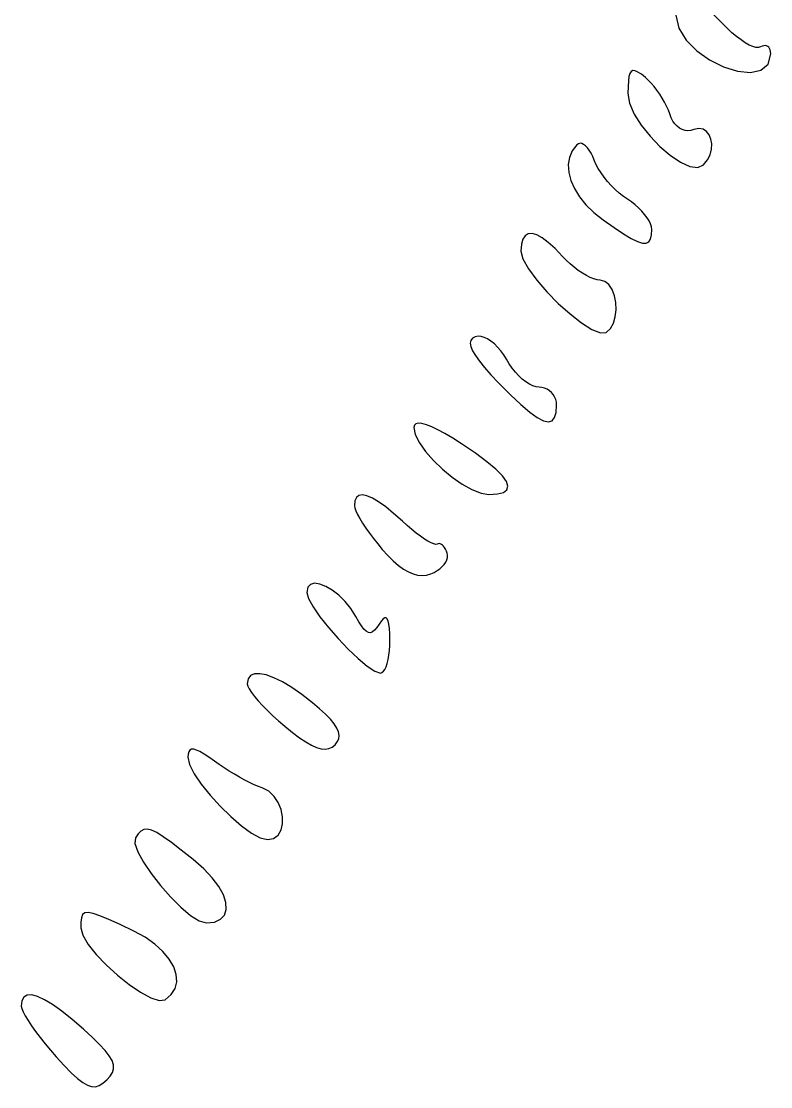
# Model space of a CAD drawing. Header units: millimetres. Extents: x 0 to 1242, y -2208 to 0.
# Drawn here: x 642 to 705, y -1743.8 to -1654.3 of the extents above; entities that cross this region are included whole.
import ezdxf

# ---------------------------------------------------------------- set-up
doc = ezdxf.new("R2010")
doc.units = ezdxf.units.MM
doc.layers.get('0').update_dxf_attribs({"linetype": 'CONTINUOUS'})

msp = doc.modelspace()

# ---------------------------------------------------------------- linework, layer by layer
for p, q in [((697.031, -1653.75), (697.27017, -1654.820694)), ((700.971, -1654.469), (700.1954, -1653.676695)), ((697.27017, -1654.820694), (697.88512, -1655.826912)), ((701.35725, -1654.861199), (700.971, -1654.469)), ((701.74596, -1655.220272), (701.35725, -1654.861199)), ((702.13047, -1655.542133), (701.74596, -1655.220272)), ((702.50412, -1655.822696), (702.13047, -1655.542133)), ((697.88512, -1655.826912), (698.78141, -1656.730458)), ((702.86025, -1656.057875), (702.50412, -1655.822696)), ((703.1922, -1656.243584), (702.86025, -1656.057875)), ((703.49331, -1656.375737), (703.1922, -1656.243584)), ((703.75692, -1656.450248), (703.49331, -1656.375737)), ((703.97637, -1656.463031), (703.75692, -1656.450248)), ((704.145, -1656.41), (703.97637, -1656.463031)), ((704.28315, -1656.339093), (704.145, -1656.41)), ((704.4144, -1656.299584), (704.28315, -1656.339093)), ((704.53695, -1656.290291), (704.4144, -1656.299584)), ((704.649, -1656.310032), (704.53695, -1656.290291)), ((704.74875, -1656.357625), (704.649, -1656.310032)), ((704.8344, -1656.431888), (704.74875, -1656.357625)), ((704.90415, -1656.531639), (704.8344, -1656.431888)), ((704.9562, -1656.655696), (704.90415, -1656.531639)), ((698.78141, -1656.730458), (699.8646, -1657.493136)), ((699.8646, -1657.493136), (701.04025, -1658.07675)), ((704.77865, -1657.856646), (705, -1656.972)), ((704.98875, -1656.802877), (704.9562, -1656.655696)), ((705, -1656.972), (704.98875, -1656.802877)), ((693.420984, -1658.391136), (693.274125, -1658.462125)), ((693.608727, -1658.410243), (693.420984, -1658.391136)), ((693.841728, -1658.515432), (693.608727, -1658.410243)), ((701.04025, -1658.07675), (702.21392, -1658.443104)), ((703.29117, -1658.554002), (704.17756, -1658.371248)), ((704.17756, -1658.371248), (704.77865, -1657.856646)), ((693.035112, -1659.255808), (693.008049, -1659.727321)), ((693.085563, -1658.890447), (693.035112, -1659.255808)), ((693.163776, -1658.627224), (693.085563, -1658.890447)), ((693.274125, -1658.462125), (693.163776, -1658.627224)), ((694.124361, -1658.702689), (693.841728, -1658.515432)), ((694.461, -1658.968), (694.124361, -1658.702689)), ((694.705052, -1659.188475), (694.461, -1658.968)), ((694.951936, -1659.4454), (694.705052, -1659.188475)), ((702.21392, -1658.443104), (703.29117, -1658.554002)), ((693.008049, -1659.727321), (693, -1660.309)), ((695.197344, -1659.732325), (694.951936, -1659.4454)), ((695.436968, -1660.0428), (695.197344, -1659.732325)), ((695.6665, -1660.370375), (695.436968, -1660.0428)), ((693, -1660.309), (693.142362, -1661.13863)), ((693, -1660.309), (693, -1660.309)), ((695.881632, -1660.7086), (695.6665, -1660.370375)), ((696.078056, -1661.051025), (695.881632, -1660.7086)), ((696.251464, -1661.3912), (696.078056, -1661.051025)), ((693.142362, -1661.13863), (693.534456, -1662.04896)), ((696.397548, -1661.722675), (696.251464, -1661.3912)), ((696.512, -1662.039), (696.397548, -1661.722675)), ((693.534456, -1662.04896), (694.123794, -1662.99055)), ((696.631327, -1662.353665), (696.512, -1662.039)), ((696.776376, -1662.63176), (696.631327, -1662.353665)), ((696.944549, -1662.871635), (696.776376, -1662.63176)), ((697.133248, -1663.07164), (696.944549, -1662.871635)), ((694.123794, -1662.99055), (694.857888, -1663.91396)), ((697.339875, -1663.230125), (697.133248, -1663.07164)), ((697.561832, -1663.34544), (697.339875, -1663.230125)), ((697.796521, -1663.415935), (697.561832, -1663.34544)), ((698.041344, -1663.43996), (697.796521, -1663.415935)), ((698.293703, -1663.415865), (698.041344, -1663.43996)), ((698.551, -1663.342), (698.293703, -1663.415865)), ((698.959512, -1663.255916), (698.551, -1663.342)), ((699.312056, -1663.315968), (698.959512, -1663.255916)), ((699.602344, -1663.499212), (699.312056, -1663.315968)), ((699.824088, -1663.782704), (699.602344, -1663.499212)), ((699.971, -1664.1435), (699.824088, -1663.782704)), ((688.711, -1664.622), (688.323124, -1665.12052)), ((688.835952, -1664.533467), (688.711, -1664.622)), ((688.711, -1664.622), (688.711, -1664.622)), ((688.973576, -1664.500656), (688.835952, -1664.533467)), ((689.120824, -1664.520849), (688.973576, -1664.500656)), ((689.274648, -1664.591328), (689.120824, -1664.520849)), ((689.432, -1664.709375), (689.274648, -1664.591328)), ((694.857888, -1663.91396), (695.68425, -1664.76975)), ((700.036792, -1664.558656), (699.971, -1664.1435)), ((700.015176, -1665.005228), (700.036792, -1664.558656)), ((688.323124, -1665.12052), (688.081792, -1665.68192)), ((689.589832, -1664.872272), (689.432, -1664.709375)), ((689.745096, -1665.077301), (689.589832, -1664.872272)), ((689.894744, -1665.321744), (689.745096, -1665.077301)), ((690.035728, -1665.602883), (689.894744, -1665.321744)), ((695.68425, -1664.76975), (696.550392, -1665.50848)), ((696.550392, -1665.50848), (697.403826, -1666.08071)), ((699.684568, -1665.900844), (699.899864, -1665.460272)), ((699.899864, -1665.460272), (700.015176, -1665.005228)), ((688.081792, -1665.68192), (687.982648, -1666.29366)), ((687.982648, -1666.29366), (688.021336, -1666.9432)), ((690.165, -1665.918), (690.035728, -1665.602883)), ((690.312104, -1666.259298), (690.165, -1665.918)), ((690.504112, -1666.616184), (690.312104, -1666.259298)), ((697.403826, -1666.08071), (698.192064, -1666.437)), ((698.192064, -1666.437), (698.862618, -1666.52791)), ((698.862618, -1666.52791), (699.363, -1666.304)), ((699.363, -1666.304), (699.684568, -1665.900844)), ((688.021336, -1666.9432), (688.1935, -1667.618)), ((690.735168, -1666.981746), (690.504112, -1666.616184)), ((690.999416, -1667.349072), (690.735168, -1666.981746)), ((691.291, -1667.71125), (690.999416, -1667.349072)), ((688.1935, -1667.618), (688.494784, -1668.30552)), ((691.604064, -1668.061368), (691.291, -1667.71125)), ((691.932752, -1668.392514), (691.604064, -1668.061368)), ((688.494784, -1668.30552), (688.920832, -1668.99322)), ((688.920832, -1668.99322), (689.467288, -1669.66856)), ((692.271208, -1668.697776), (691.932752, -1668.392514)), ((692.613576, -1668.970242), (692.271208, -1668.697776)), ((692.954, -1669.203), (692.613576, -1668.970242)), ((689.467288, -1669.66856), (690.129796, -1670.319)), ((693.284663, -1669.426182), (692.954, -1669.203)), ((693.598784, -1669.670376), (693.284663, -1669.426182)), ((693.892061, -1669.930254), (693.598784, -1669.670376)), ((694.160192, -1670.200488), (693.892061, -1669.930254)), ((690.129796, -1670.319), (690.904, -1670.932)), ((690.904, -1670.932), (691.837355, -1671.5844)), ((694.398875, -1670.47575), (694.160192, -1670.200488)), ((694.603808, -1670.750712), (694.398875, -1670.47575)), ((694.770689, -1671.020046), (694.603808, -1670.750712)), ((691.837355, -1671.5844), (692.62368, -1672.10372)), ((694.895216, -1671.278424), (694.770689, -1671.020046)), ((694.973087, -1671.520518), (694.895216, -1671.278424)), ((695, -1671.741), (694.973087, -1671.520518)), ((694.976275, -1672.20424), (695, -1671.741)), ((684.15568, -1672.557216), (684.03941, -1672.988067)), ((684.34587, -1672.263069), (684.15568, -1672.557216)), ((684.60704, -1672.105248), (684.34587, -1672.263069)), ((684.93625, -1672.083375), (684.60704, -1672.105248)), ((685.33056, -1672.197072), (684.93625, -1672.083375)), ((685.78703, -1672.445961), (685.33056, -1672.197072)), ((686.30272, -1672.829664), (685.78703, -1672.445961)), ((692.62368, -1672.10372), (693.274465, -1672.49224)), ((693.274465, -1672.49224), (693.8012, -1672.75224)), ((693.8012, -1672.75224), (694.215375, -1672.886)), ((694.752005, -1672.78392), (694.89744, -1672.55264)), ((694.89744, -1672.55264), (694.976275, -1672.20424)), ((684.03941, -1672.988067), (684, -1673.556)), ((684, -1673.556), (684.168847, -1674.219451)), ((684, -1673.556), (684, -1673.556)), ((686.87469, -1673.347803), (686.30272, -1672.829664)), ((687.5, -1674), (686.87469, -1673.347803)), ((694.215375, -1672.886), (694.52848, -1672.8958)), ((694.52848, -1672.8958), (694.752005, -1672.78392)), ((684.168847, -1674.219451), (684.632216, -1675.052048)), ((687.810145, -1674.3233), (687.5, -1674)), ((688.13916, -1674.6304), (687.810145, -1674.3233)), ((684.632216, -1675.052048), (685.325349, -1675.992057)), ((688.480415, -1674.9171), (688.13916, -1674.6304)), ((688.82728, -1675.1792), (688.480415, -1674.9171)), ((689.173125, -1675.4125), (688.82728, -1675.1792)), ((689.51132, -1675.6128), (689.173125, -1675.4125)), ((685.325349, -1675.992057), (686.183488, -1676.977744)), ((689.835235, -1675.7759), (689.51132, -1675.6128)), ((690.13824, -1675.8976), (689.835235, -1675.7759)), ((690.413705, -1675.9737), (690.13824, -1675.8976)), ((690.655, -1676), (690.413705, -1675.9737)), ((691.059922, -1676.100379), (690.655, -1676)), ((691.398136, -1676.376432), (691.059922, -1676.100379)), ((686.183488, -1676.977744), (687.141875, -1677.947375)), ((691.665214, -1676.790533), (691.398136, -1676.376432)), ((691.856728, -1677.305056), (691.665214, -1676.790533)), ((687.141875, -1677.947375), (688.135752, -1678.839216)), ((691.96825, -1677.882375), (691.856728, -1677.305056)), ((691.995352, -1678.484864), (691.96825, -1677.882375)), ((688.135752, -1678.839216), (689.100361, -1679.591533)), ((691.933606, -1679.074897), (691.995352, -1678.484864)), ((689.100361, -1679.591533), (689.970944, -1680.142592)), ((691.525858, -1680.067091), (691.778584, -1679.614848)), ((691.778584, -1679.614848), (691.933606, -1679.074897)), ((680.163, -1680.757), (679.92983, -1680.880546)), ((680.395902, -1680.712421), (680.163, -1680.757)), ((680.163, -1680.757), (680.163, -1680.757)), ((680.649936, -1680.730248), (680.395902, -1680.712421)), ((680.919594, -1680.806527), (680.649936, -1680.730248)), ((681.199368, -1680.937304), (680.919594, -1680.806527)), ((689.970944, -1680.142592), (690.682743, -1680.430659)), ((690.682743, -1680.430659), (691.171, -1680.394)), ((691.171, -1680.394), (691.525858, -1680.067091)), ((679.789, -1681.056928), (679.74153, -1681.288162)), ((679.74153, -1681.288162), (679.78844, -1681.576264)), ((679.78844, -1681.576264), (679.93075, -1681.92325)), ((679.92983, -1680.880546), (679.789, -1681.056928)), ((681.48375, -1681.118625), (681.199368, -1680.937304)), ((681.767232, -1681.346536), (681.48375, -1681.118625)), ((682.044306, -1681.617083), (681.767232, -1681.346536)), ((682.309464, -1681.926312), (682.044306, -1681.617083)), ((679.93075, -1681.92325), (680.16948, -1682.331136)), ((680.16948, -1682.331136), (680.50565, -1682.801938)), ((682.557198, -1682.270269), (682.309464, -1681.926312)), ((682.782, -1682.645), (682.557198, -1682.270269)), ((680.50565, -1682.801938), (680.94028, -1683.337672)), ((680.94028, -1683.337672), (681.47439, -1683.940354)), ((683.008526, -1683.025625), (682.782, -1682.645)), ((683.261248, -1683.3872), (683.008526, -1683.025625)), ((683.534382, -1683.724775), (683.261248, -1683.3872)), ((681.47439, -1683.940354), (682.109, -1684.612)), ((683.822144, -1684.0334), (683.534382, -1683.724775)), ((684.11875, -1684.308125), (683.822144, -1684.0334)), ((684.418416, -1684.544), (684.11875, -1684.308125)), ((682.109, -1684.612), (683.116131, -1685.625443)), ((684.715358, -1684.736075), (684.418416, -1684.544)), ((685.003792, -1684.8794), (684.715358, -1684.736075)), ((685.277934, -1684.969025), (685.003792, -1684.8794)), ((685.532, -1685), (685.277934, -1684.969025)), ((685.769205, -1685.019725), (685.532, -1685)), ((685.99456, -1685.0768), (685.769205, -1685.019725)), ((686.204975, -1685.168075), (685.99456, -1685.0768)), ((686.39736, -1685.2904), (686.204975, -1685.168075)), ((683.116131, -1685.625443), (683.992768, -1686.449664)), ((686.568625, -1685.440625), (686.39736, -1685.2904)), ((686.71568, -1685.6156), (686.568625, -1685.440625)), ((686.835435, -1685.812175), (686.71568, -1685.6156)), ((686.9248, -1686.0272), (686.835435, -1685.812175)), ((686.980685, -1686.257525), (686.9248, -1686.0272)), ((683.992768, -1686.449664), (684.744677, -1687.086901)), ((686.959739, -1687.108987), (687, -1686.5)), ((687, -1686.5), (686.980685, -1686.257525)), ((684.744677, -1687.086901), (685.377624, -1687.539392)), ((685.377624, -1687.539392), (685.897375, -1687.809375)), ((685.897375, -1687.809375), (686.309696, -1687.899088)), ((686.309696, -1687.899088), (686.620353, -1687.810769)), ((686.620353, -1687.810769), (686.835112, -1687.546656)), ((686.835112, -1687.546656), (686.959739, -1687.108987)), ((675.044041, -1688.183689), (675, -1688.384)), ((675, -1688.384), (675.122441, -1688.976461)), ((675, -1688.384), (675, -1688.384)), ((675.174368, -1688.060352), (675.044041, -1688.183689)), ((675.388287, -1688.013083), (675.174368, -1688.060352)), ((675.683104, -1688.040976), (675.388287, -1688.013083)), ((676.056125, -1688.143125), (675.683104, -1688.040976)), ((676.504656, -1688.318624), (676.056125, -1688.143125)), ((677.026003, -1688.566567), (676.504656, -1688.318624)), ((677.617472, -1688.886048), (677.026003, -1688.566567)), ((675.122441, -1688.976461), (675.463408, -1689.655808)), ((675.463408, -1689.655808), (675.983367, -1690.386887)), ((678.276369, -1689.276161), (677.617472, -1688.886048)), ((679, -1689.736), (678.276369, -1689.276161)), ((680.174114, -1690.533119), (679, -1689.736)), ((675.983367, -1690.386887), (676.642784, -1691.134544)), ((681.140112, -1691.250432), (680.174114, -1690.533119)), ((676.642784, -1691.134544), (677.402125, -1691.863625)), ((681.897478, -1691.886973), (681.140112, -1691.250432)), ((677.402125, -1691.863625), (678.221856, -1692.538976)), ((682.445696, -1692.441776), (681.897478, -1691.886973)), ((682.78425, -1692.913875), (682.445696, -1692.441776)), ((678.221856, -1692.538976), (679.062443, -1693.125443)), ((679.062443, -1693.125443), (679.884352, -1693.587872)), ((682.912624, -1693.302304), (682.78425, -1692.913875)), ((682.830302, -1693.606097), (682.912624, -1693.302304)), ((670.388557, -1694.089324), (670.174288, -1694.253456)), ((670.684384, -1694.044928), (670.388557, -1694.089324)), ((671.059375, -1694.1195), (670.684384, -1694.044928)), ((671.511136, -1694.312272), (671.059375, -1694.1195)), ((679.884352, -1693.587872), (680.648049, -1693.891109)), ((680.648049, -1693.891109), (681.314, -1694)), ((681.314, -1694), (682.031506, -1693.955911)), ((682.031506, -1693.955911), (682.536768, -1693.824288)), ((682.536768, -1693.824288), (682.830302, -1693.606097)), ((670.043971, -1694.538092), (670, -1694.944)), ((670, -1694.944), (670.0308, -1695.132618)), ((670, -1694.944), (670, -1694.944)), ((670.174288, -1694.253456), (670.043971, -1694.538092)), ((672.037273, -1694.622476), (671.511136, -1694.312272)), ((672.635392, -1695.049344), (672.037273, -1694.622476)), ((673.303099, -1695.592108), (672.635392, -1695.049344)), ((670.0308, -1695.132618), (670.11992, -1695.381344)), ((670.11992, -1695.381344), (670.26244, -1695.682486)), ((670.26244, -1695.682486), (670.45344, -1696.028352)), ((674.038, -1696.25), (673.303099, -1695.592108)), ((670.45344, -1696.028352), (670.688, -1696.41125)), ((670.688, -1696.41125), (670.9612, -1696.823488)), ((670.9612, -1696.823488), (671.26812, -1697.257374)), ((674.434871, -1696.609324), (674.038, -1696.25)), ((674.824608, -1696.942392), (674.434871, -1696.609324)), ((671.26812, -1697.257374), (671.60384, -1697.705216)), ((671.60384, -1697.705216), (671.96344, -1698.159322)), ((675.201097, -1697.245148), (674.824608, -1696.942392)), ((675.558224, -1697.513536), (675.201097, -1697.245148)), ((675.889875, -1697.7435), (675.558224, -1697.513536)), ((676.189936, -1697.930984), (675.889875, -1697.7435)), ((671.96344, -1698.159322), (672.342, -1698.612)), ((672.342, -1698.612), (672.813697, -1699.134588)), ((676.452293, -1698.071932), (676.189936, -1697.930984)), ((676.670832, -1698.162288), (676.452293, -1698.071932)), ((676.839439, -1698.197996), (676.670832, -1698.162288)), ((676.952, -1698.175), (676.839439, -1698.197996)), ((677.037231, -1698.136545), (676.952, -1698.175)), ((677.127328, -1698.12752), (677.037231, -1698.136545)), ((677.220497, -1698.146335), (677.127328, -1698.12752)), ((677.314944, -1698.1914), (677.220497, -1698.146335)), ((677.408875, -1698.261125), (677.314944, -1698.1914)), ((677.500496, -1698.35392), (677.408875, -1698.261125)), ((677.588013, -1698.468195), (677.500496, -1698.35392)), ((677.669632, -1698.60236), (677.588013, -1698.468195)), ((677.743559, -1698.754825), (677.669632, -1698.60236)), ((672.813697, -1699.134588), (673.267856, -1699.584984)), ((673.267856, -1699.584984), (673.705779, -1699.963836)), ((677.682256, -1699.687152), (677.777238, -1699.491756)), ((677.808, -1698.924), (677.743559, -1698.754825)), ((677.777238, -1699.491756), (677.831792, -1699.296984)), ((677.843014, -1699.106508), (677.808, -1698.924)), ((677.831792, -1699.296984), (677.843014, -1699.106508)), ((673.705779, -1699.963836), (674.128768, -1700.271792)), ((674.128768, -1700.271792), (674.538125, -1700.5095)), ((676.702566, -1700.544972), (676.956128, -1700.401536)), ((676.956128, -1700.401536), (677.183782, -1700.240364)), ((677.183782, -1700.240364), (677.382624, -1700.065128)), ((677.382624, -1700.065128), (677.54975, -1699.8795)), ((677.54975, -1699.8795), (677.682256, -1699.687152)), ((674.538125, -1700.5095), (674.935152, -1700.677608)), ((674.935152, -1700.677608), (675.321151, -1700.776764)), ((675.321151, -1700.776764), (675.697424, -1700.807616)), ((675.697424, -1700.807616), (676.065273, -1700.770812)), ((676.065273, -1700.770812), (676.426, -1700.667)), ((676.426, -1700.667), (676.702566, -1700.544972)), ((666.082111, -1701.802831), (666, -1702.227)), ((666, -1702.227), (666.140269, -1702.741292)), ((666, -1702.227), (666, -1702.227)), ((666.310328, -1701.553448), (666.082111, -1701.802831)), ((666.657477, -1701.465537), (666.310328, -1701.553448)), ((667.096384, -1701.525784), (666.657477, -1701.465537)), ((667.599875, -1701.720875), (667.096384, -1701.525784)), ((668.140776, -1702.037496), (667.599875, -1701.720875)), ((668.691913, -1702.462333), (668.140776, -1702.037496)), ((666.140269, -1702.741292), (666.526232, -1703.444416)), ((669.226112, -1702.982072), (668.691913, -1702.462333)), ((669.716199, -1703.583399), (669.226112, -1702.982072)), ((666.526232, -1703.444416), (667.105623, -1704.279144)), ((670.135, -1704.253), (669.716199, -1703.583399)), ((667.105623, -1704.279144), (667.826176, -1705.188248)), ((670.381901, -1704.69519), (670.135, -1704.253)), ((670.604448, -1705.049), (670.381901, -1704.69519)), ((672.092, -1704.885), (671.889109, -1705.18207)), ((672.269068, -1704.629568), (672.092, -1704.885)), ((672.424584, -1704.458064), (672.269068, -1704.629568)), ((672.559316, -1704.371676), (672.424584, -1704.458064)), ((672.674032, -1704.371592), (672.559316, -1704.371676)), ((672.7695, -1704.459), (672.674032, -1704.371592)), ((672.846488, -1704.635088), (672.7695, -1704.459)), ((672.905764, -1704.901044), (672.846488, -1704.635088)), ((672.948096, -1705.258056), (672.905764, -1704.901044)), ((667.826176, -1705.188248), (668.635625, -1706.1145)), ((670.807507, -1705.31599), (670.604448, -1705.049)), ((670.995944, -1705.49772), (670.807507, -1705.31599)), ((671.174625, -1705.59575), (670.995944, -1705.49772)), ((671.348416, -1705.61164), (671.174625, -1705.59575)), ((671.522183, -1705.54695), (671.348416, -1705.61164)), ((671.700792, -1705.40324), (671.522183, -1705.54695)), ((671.889109, -1705.18207), (671.700792, -1705.40324)), ((672.974252, -1705.707312), (672.948096, -1705.258056)), ((672.985, -1706.25), (672.974252, -1705.707312)), ((668.635625, -1706.1145), (669.481704, -1707.000672)), ((672.947992, -1707.116992), (672.976669, -1706.694659)), ((672.976669, -1706.694659), (672.985, -1706.25)), ((669.481704, -1707.000672), (670.312147, -1707.789536)), ((672.836296, -1707.871616), (672.900643, -1707.511233)), ((672.900643, -1707.511233), (672.947992, -1707.116992)), ((670.312147, -1707.789536), (671.074688, -1708.423864)), ((671.074688, -1708.423864), (671.717061, -1708.846428)), ((672.558007, -1708.691957), (672.663304, -1708.467744)), ((672.663304, -1708.467744), (672.756625, -1708.192375)), ((672.756625, -1708.192375), (672.836296, -1707.871616)), ((661.27596, -1709.218544), (661.070765, -1709.496903)), ((661.604935, -1709.072821), (661.27596, -1709.218544)), ((662.04704, -1709.056632), (661.604935, -1709.072821)), ((662.591625, -1709.166875), (662.04704, -1709.056632)), ((663.22804, -1709.400448), (662.591625, -1709.166875)), ((663.945635, -1709.754249), (663.22804, -1709.400448)), ((671.717061, -1708.846428), (672.187, -1709)), ((672.187, -1709), (672.318181, -1708.963851)), ((672.318181, -1708.963851), (672.442408, -1708.859248)), ((672.442408, -1708.859248), (672.558007, -1708.691957)), ((661.070765, -1709.496903), (661, -1709.911)), ((661, -1709.911), (661.041349, -1710.093053)), ((661, -1709.911), (661, -1709.911)), ((661.041349, -1710.093053), (661.160992, -1710.333624)), ((661.160992, -1710.333624), (661.352323, -1710.625231)), ((664.73376, -1710.225176), (663.945635, -1709.754249)), ((665.581765, -1710.810127), (664.73376, -1710.225176)), ((661.352323, -1710.625231), (661.608736, -1710.960392)), ((661.608736, -1710.960392), (661.923625, -1711.331625)), ((666.479, -1711.506), (665.581765, -1710.810127)), ((661.923625, -1711.331625), (662.290384, -1711.731448)), ((662.290384, -1711.731448), (662.702407, -1712.152379)), ((667.074111, -1712.009237), (666.479, -1711.506)), ((667.574248, -1712.469976), (667.074111, -1712.009237)), ((662.702407, -1712.152379), (663.153088, -1712.586936)), ((663.153088, -1712.586936), (663.635821, -1713.027637)), ((663.635821, -1713.027637), (664.144, -1713.467)), ((667.981217, -1712.891559), (667.574248, -1712.469976)), ((668.296824, -1713.277328), (667.981217, -1712.891559)), ((664.144, -1713.467), (664.790748, -1713.994196)), ((668.522875, -1713.630625), (668.296824, -1713.277328)), ((668.661176, -1713.954792), (668.522875, -1713.630625)), ((664.790748, -1713.994196), (665.377064, -1714.434968)), ((665.377064, -1714.434968), (665.906956, -1714.790792)), ((665.906956, -1714.790792), (666.384432, -1715.063144)), ((668.373, -1715.027), (668.567639, -1714.785933)), ((668.567639, -1714.785933), (668.681752, -1714.529104)), ((668.713533, -1714.253171), (668.661176, -1713.954792)), ((668.681752, -1714.529104), (668.713533, -1714.253171)), ((656.071952, -1715.609656), (656.017424, -1715.808877)), ((656.166968, -1715.475859), (656.071952, -1715.609656)), ((656.305856, -1715.408008), (656.166968, -1715.475859)), ((656.492, -1715.406625), (656.305856, -1715.408008)), ((656.728784, -1715.472232), (656.492, -1715.406625)), ((657.019592, -1715.605351), (656.728784, -1715.472232)), ((657.367808, -1715.806504), (657.019592, -1715.605351)), ((666.384432, -1715.063144), (666.8135, -1715.2535)), ((666.8135, -1715.2535), (667.198168, -1715.363336)), ((667.198168, -1715.363336), (667.542444, -1715.394128)), ((667.542444, -1715.394128), (667.850336, -1715.347352)), ((667.850336, -1715.347352), (668.125852, -1715.224484)), ((668.125852, -1715.224484), (668.373, -1715.027)), ((656.017424, -1715.808877), (656, -1716.073)), ((656, -1716.073), (656.141957, -1716.689047)), ((656, -1716.073), (656, -1716.073)), ((657.776816, -1716.076213), (657.367808, -1715.806504)), ((658.25, -1716.415), (657.776816, -1716.076213)), ((658.636617, -1716.690694), (658.25, -1716.415)), ((656.141957, -1716.689047), (656.534456, -1717.460416)), ((656.534456, -1717.460416), (657.127439, -1718.335249)), ((659.048656, -1716.967432), (658.636617, -1716.690694)), ((659.477699, -1717.240498), (659.048656, -1716.967432)), ((659.915328, -1717.505176), (659.477699, -1717.240498)), ((657.127439, -1718.335249), (657.870848, -1719.261688)), ((660.353125, -1717.75675), (659.915328, -1717.505176)), ((660.782672, -1717.990504), (660.353125, -1717.75675)), ((661.195551, -1718.201722), (660.782672, -1717.990504)), ((661.583344, -1718.385688), (661.195551, -1718.201722)), ((661.937633, -1718.537686), (661.583344, -1718.385688)), ((657.870848, -1719.261688), (658.714625, -1720.187875)), ((662.25, -1718.653), (661.937633, -1718.537686)), ((662.806907, -1718.937769), (662.25, -1718.653)), ((663.260536, -1719.362752), (662.806907, -1718.937769)), ((658.714625, -1720.187875), (659.608712, -1721.061952)), ((663.606849, -1719.887863), (663.260536, -1719.362752)), ((663.841808, -1720.473016), (663.606849, -1719.887863)), ((659.608712, -1721.061952), (660.503051, -1721.832061)), ((663.961375, -1721.078125), (663.841808, -1720.473016)), ((663.961512, -1721.663104), (663.961375, -1721.078125)), ((660.503051, -1721.832061), (661.347584, -1722.446344)), ((663.838181, -1722.187867), (663.961512, -1721.663104)), ((651.593, -1722.849), (651.548968, -1723.319687)), ((651.81929, -1722.515429), (651.593, -1722.849)), ((651.593, -1722.849), (651.593, -1722.849)), ((652.04576, -1722.274912), (651.81929, -1722.515429)), ((652.29401, -1722.135543), (652.04576, -1722.274912)), ((652.58564, -1722.105416), (652.29401, -1722.135543)), ((652.94225, -1722.192625), (652.58564, -1722.105416)), ((653.38544, -1722.405264), (652.94225, -1722.192625)), ((653.93681, -1722.751427), (653.38544, -1722.405264)), ((654.61796, -1723.239208), (653.93681, -1722.751427)), ((661.347584, -1722.446344), (662.092253, -1722.852943)), ((662.092253, -1722.852943), (662.687, -1723)), ((663.204963, -1722.896401), (663.587344, -1722.612328)), ((663.587344, -1722.612328), (663.838181, -1722.187867)), ((651.548968, -1723.319687), (651.792624, -1724.020096)), ((655.45049, -1723.876701), (654.61796, -1723.239208)), ((662.687, -1723), (663.204963, -1722.896401)), ((651.792624, -1724.020096), (652.269296, -1724.884449)), ((656.456, -1724.672), (655.45049, -1723.876701)), ((652.269296, -1724.884449), (652.924312, -1725.846968)), ((657.333637, -1725.439862), (656.456, -1724.672)), ((658.050096, -1726.203776), (657.333637, -1725.439862)), ((652.924312, -1725.846968), (653.703, -1726.841875)), ((658.601699, -1726.945634), (658.050096, -1726.203776)), ((653.703, -1726.841875), (654.550688, -1727.803392)), ((658.984768, -1727.647328), (658.601699, -1726.945634)), ((654.550688, -1727.803392), (655.412704, -1728.665741)), ((659.195625, -1728.29075), (658.984768, -1727.647328)), ((647.6265, -1729.114375), (647.33824, -1729.150104)), ((648.04328, -1729.193336), (647.6265, -1729.114375)), ((655.412704, -1728.665741), (656.234376, -1729.363144)), ((659.085991, -1729.330346), (659.230592, -1728.857792)), ((659.230592, -1728.857792), (659.195625, -1728.29075)), ((647.00938, -1729.930971), (647, -1730.411)), ((647.0532, -1729.559848), (647.00938, -1729.930971)), ((647.15498, -1729.299077), (647.0532, -1729.559848)), ((647.33824, -1729.150104), (647.15498, -1729.299077)), ((648.6121, -1729.388433), (648.04328, -1729.193336)), ((649.35648, -1729.701112), (648.6121, -1729.388433)), ((650.29994, -1730.132819), (649.35648, -1729.701112)), ((656.234376, -1729.363144), (656.961032, -1729.829823)), ((656.961032, -1729.829823), (657.538, -1730)), ((657.538, -1730), (658.243373, -1729.919558)), ((658.243373, -1729.919558), (658.758144, -1729.690304)), ((658.758144, -1729.690304), (659.085991, -1729.330346)), ((647, -1730.411), (647.16544, -1731.036093)), ((647, -1730.411), (647, -1730.411)), ((651.466, -1730.685), (650.29994, -1730.132819)), ((652.414402, -1731.202683), (651.466, -1730.685)), ((647.16544, -1731.036093), (647.61972, -1731.799744)), ((647.61972, -1731.799744), (648.29978, -1732.648211)), ((653.231176, -1731.779424), (652.414402, -1731.202683)), ((653.908474, -1732.397961), (653.231176, -1731.779424)), ((648.29978, -1732.648211), (649.14256, -1733.527752)), ((654.438448, -1733.041032), (653.908474, -1732.397961)), ((649.14256, -1733.527752), (650.085, -1734.384625)), ((654.81325, -1733.691375), (654.438448, -1733.041032)), ((650.085, -1734.384625), (651.06404, -1735.165088)), ((655.025032, -1734.331728), (654.81325, -1733.691375)), ((655.065946, -1734.944829), (655.025032, -1734.331728)), ((651.06404, -1735.165088), (652.01662, -1735.815399)), ((654.928144, -1735.513416), (655.065946, -1734.944829)), ((642.223984, -1736.225448), (642.056453, -1736.531431)), ((642.499851, -1736.065037), (642.223984, -1736.225448)), ((642.881312, -1736.049184), (642.499851, -1736.065037)), ((643.365625, -1736.176875), (642.881312, -1736.049184)), ((643.950048, -1736.447096), (643.365625, -1736.176875)), ((652.01662, -1735.815399), (652.87968, -1736.281816)), ((652.87968, -1736.281816), (653.59016, -1736.510597)), ((654.085, -1736.448), (654.603778, -1736.020227)), ((654.603778, -1736.020227), (654.928144, -1735.513416)), ((642.056453, -1736.531431), (642, -1736.984)), ((642, -1736.984), (642.038573, -1737.186214)), ((642, -1736.984), (642, -1736.984)), ((642.038573, -1737.186214), (642.150184, -1737.461712)), ((644.631839, -1736.858833), (643.950048, -1736.447096)), ((645.408256, -1737.411072), (644.631839, -1736.858833)), ((653.59016, -1736.510597), (654.085, -1736.448)), ((642.150184, -1737.461712), (642.328671, -1737.801578)), ((642.328671, -1737.801578), (642.567872, -1738.196896)), ((646.276557, -1738.102799), (645.408256, -1737.411072)), ((642.567872, -1738.196896), (642.861625, -1738.63875)), ((642.861625, -1738.63875), (643.203768, -1739.118224)), ((647.234, -1738.933), (646.276557, -1738.102799)), ((647.974318, -1739.612115), (647.234, -1738.933)), ((643.203768, -1739.118224), (643.588139, -1739.626402)), ((643.588139, -1739.626402), (644.008576, -1740.154368)), ((648.578424, -1740.20204), (647.974318, -1739.612115)), ((644.008576, -1740.154368), (644.458917, -1740.693206)), ((644.458917, -1740.693206), (644.933, -1741.234)), ((649.051946, -1740.715045), (648.578424, -1740.20204)), ((649.400512, -1741.1634), (649.051946, -1740.715045)), ((644.933, -1741.234), (645.612115, -1741.974318)), ((649.62975, -1741.559375), (649.400512, -1741.1634)), ((649.745288, -1741.91524), (649.62975, -1741.559375)), ((645.612115, -1741.974318), (646.20204, -1742.578424)), ((649.465982, -1742.864875), (649.657776, -1742.55572)), ((649.657776, -1742.55572), (649.752754, -1742.243265)), ((649.752754, -1742.243265), (649.745288, -1741.91524)), ((646.20204, -1742.578424), (646.715045, -1743.051946)), ((646.715045, -1743.051946), (647.1634, -1743.400512)), ((647.1634, -1743.400512), (647.559375, -1743.62975)), ((648.864875, -1743.465982), (649.183, -1743.183)), ((649.183, -1743.183), (649.465982, -1742.864875)), ((647.559375, -1743.62975), (647.91524, -1743.745288)), ((647.91524, -1743.745288), (648.243265, -1743.752754)), ((648.243265, -1743.752754), (648.55572, -1743.657776)), ((648.55572, -1743.657776), (648.864875, -1743.465982))]:
    msp.add_line(p, q)

doc.saveas('drawing.dxf')
